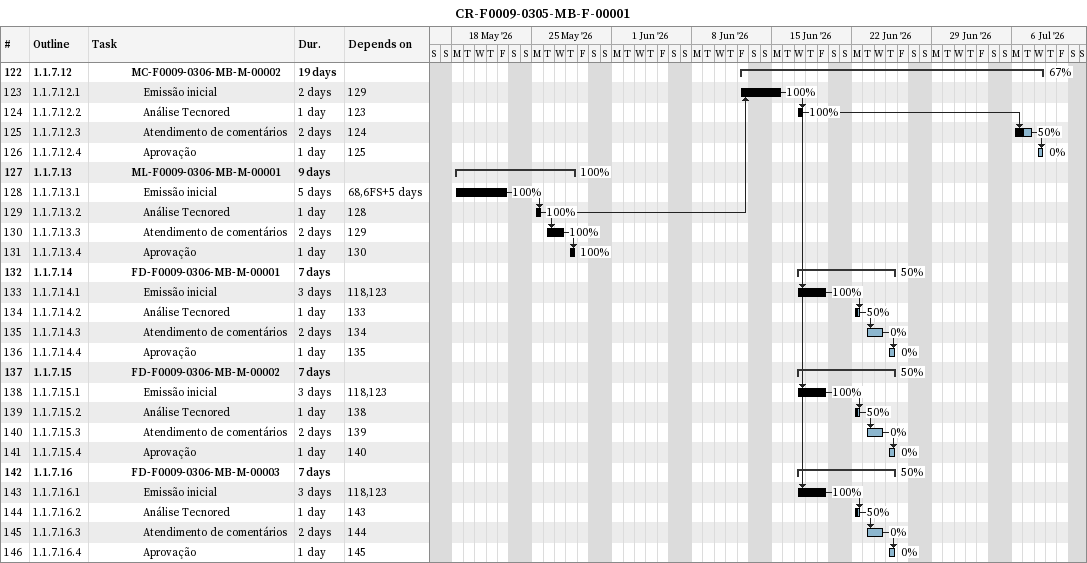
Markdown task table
CR-F0009-0305-MB-F-00001

| ID | WBS | Task | Duration | Start | Finish | Predecessors | % complete |
|---|---|---|---|---|---|---|---|
| 122 | 1.1.7.12 | **MC-F0009-0306-MB-M-00002** | 19d | 2026-06-12 | 2026-07-08 |  | 67 |
| 123 | 1.1.7.12.1 | Emissão inicial | 2d | 2026-06-12 | 2026-06-15 | 129 | 100 |
| 124 | 1.1.7.12.2 | Análise Tecnored | 1d | 2026-06-17 | 2026-06-17 | 123 | 100 |
| 125 | 1.1.7.12.3 | Atendimento de comentários | 2d | 2026-07-06 | 2026-07-07 | 124 | 50 |
| 126 | 1.1.7.12.4 | Aprovação | 1d | 2026-07-08 | 2026-07-08 | 125 | 0 |
| 127 | 1.1.7.13 | **ML-F0009-0306-MB-M-00001** | 9d | 2026-05-18 | 2026-05-28 |  | 100 |
| 128 | 1.1.7.13.1 | Emissão inicial | 5d | 2026-05-18 | 2026-05-22 | 68, 6FS+5d | 100 |
| 129 | 1.1.7.13.2 | Análise Tecnored | 1d | 2026-05-25 | 2026-05-25 | 128 | 100 |
| 130 | 1.1.7.13.3 | Atendimento de comentários | 2d | 2026-05-26 | 2026-05-27 | 129 | 100 |
| 131 | 1.1.7.13.4 | Aprovação | 1d | 2026-05-28 | 2026-05-28 | 130 | 100 |
| 132 | 1.1.7.14 | **FD-F0009-0306-MB-M-00001** | 7d | 2026-06-17 | 2026-06-25 |  | 50 |
| 133 | 1.1.7.14.1 | Emissão inicial | 3d | 2026-06-17 | 2026-06-19 | 118, 123 | 100 |
| 134 | 1.1.7.14.2 | Análise Tecnored | 1d | 2026-06-22 | 2026-06-22 | 133 | 50 |
| 135 | 1.1.7.14.3 | Atendimento de comentários | 2d | 2026-06-23 | 2026-06-24 | 134 | 0 |
| 136 | 1.1.7.14.4 | Aprovação | 1d | 2026-06-25 | 2026-06-25 | 135 | 0 |
| 137 | 1.1.7.15 | **FD-F0009-0306-MB-M-00002** | 7d | 2026-06-17 | 2026-06-25 |  | 50 |
| 138 | 1.1.7.15.1 | Emissão inicial | 3d | 2026-06-17 | 2026-06-19 | 118, 123 | 100 |
| 139 | 1.1.7.15.2 | Análise Tecnored | 1d | 2026-06-22 | 2026-06-22 | 138 | 50 |
| 140 | 1.1.7.15.3 | Atendimento de comentários | 2d | 2026-06-23 | 2026-06-24 | 139 | 0 |
| 141 | 1.1.7.15.4 | Aprovação | 1d | 2026-06-25 | 2026-06-25 | 140 | 0 |
| 142 | 1.1.7.16 | **FD-F0009-0306-MB-M-00003** | 7d | 2026-06-17 | 2026-06-25 |  | 50 |
| 143 | 1.1.7.16.1 | Emissão inicial | 3d | 2026-06-17 | 2026-06-19 | 118, 123 | 100 |
| 144 | 1.1.7.16.2 | Análise Tecnored | 1d | 2026-06-22 | 2026-06-22 | 143 | 50 |
| 145 | 1.1.7.16.3 | Atendimento de comentários | 2d | 2026-06-23 | 2026-06-24 | 144 | 0 |
| 146 | 1.1.7.16.4 | Aprovação | 1d | 2026-06-25 | 2026-06-25 | 145 | 0 |
